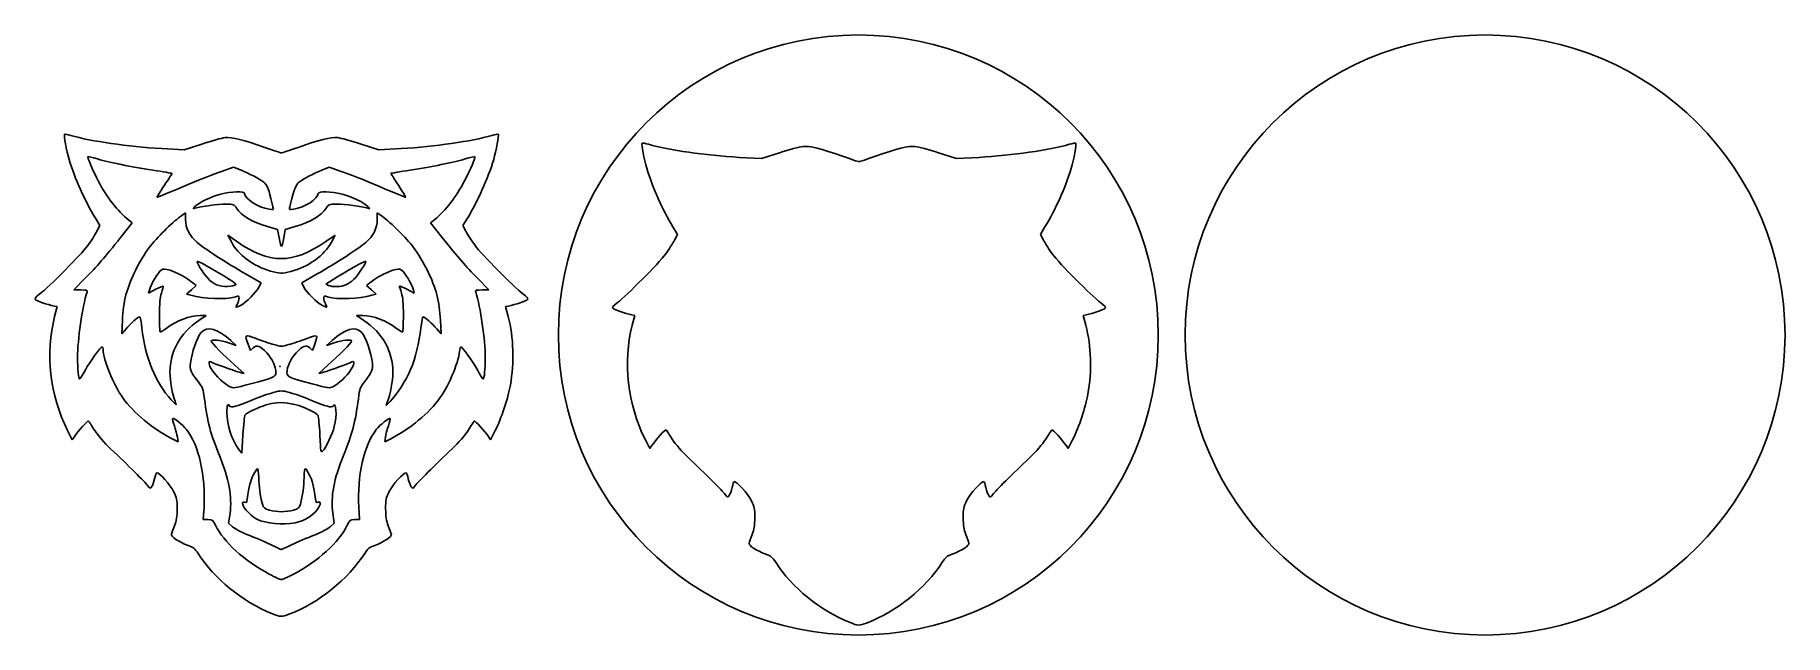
# Model space of a CAD drawing. Header units: centimetres. Extents: x -3.9 to 24, y -4.3 to 5.3.
import ezdxf

# ---------------------------------------------------------------- set-up
doc = ezdxf.new("R2010")
doc.units = ezdxf.units.CM
doc.header["$MEASUREMENT"] = 0
doc.layers.add('Bengal Head v1_Sketch1', color=7, linetype='Continuous')

msp = doc.modelspace()

# ---------------------------------------------------------------- linework, layer by layer
at = {"layer": 'Bengal Head v1_Sketch1'}
for p, q in [((-1.889, 3.474), (-1.533, 3.453)), ((-1.533, 3.453), (-1.249, 3.546)), ((1.291, 3.546), (1.575, 3.453)), ((1.575, 3.453), (1.931, 3.474)), ((7.683, 3.313), (7.967, 3.406)), ((10.507, 3.406), (10.791, 3.313)), ((-0.741, 3.177), (-0.933, 3.11)), ((-0.622, 3.129), (-0.741, 3.177)), ((0.783, 3.177), (0.664, 3.129)), ((0.975, 3.11), (0.783, 3.177)), ((7.327, 3.334), (7.683, 3.313)), ((10.791, 3.313), (11.147, 3.334)), ((-2.875, 2.246), (-2.947, 2.363)), ((-2.922, 2.154), (-2.875, 2.246)), ((-2.361, 2.287), (-2.542, 2.059)), ((-2.446, 2.359), (-2.361, 2.287)), ((-1.591, 2.388), (-1.508, 2.447)), ((-1.508, 2.447), (-1.508, 2.343)), ((1.55, 2.447), (1.633, 2.388)), ((1.55, 2.343), (1.55, 2.447)), ((2.401, 2.289), (2.469, 2.344)), ((2.583, 2.06), (2.401, 2.289)), ((2.989, 2.363), (2.917, 2.246)), ((2.917, 2.246), (2.964, 2.154)), ((-0.778, 1.984), (-0.836, 2.093)), ((-0.836, 2.093), (-0.697, 1.995)), ((-0.041, 2.185), (-0.201, 2.232)), ((-0.016, 2.048), (-0.041, 2.185)), ((0.083, 2.185), (0.058, 2.048)), ((0.243, 2.232), (0.083, 2.185)), ((0.732, 1.992), (0.877, 2.09)), ((0.877, 2.09), (0.819, 1.982)), ((6.341, 2.105), (6.269, 2.223)), ((6.294, 2.014), (6.341, 2.105)), ((12.205, 2.223), (12.133, 2.105)), ((12.133, 2.105), (12.18, 2.014)), ((-3.113, 1.4), (-3.291, 1.218)), ((-0.552, 1.476), (-0.303, 1.334)), ((0.345, 1.334), (0.594, 1.476)), ((3.332, 1.218), (3.154, 1.4)), ((-3.291, 1.218), (-3.181, 1.218)), ((-2.098, 1.167), (-1.981, 1.229)), ((-2.086, 1.215), (-2.098, 1.167)), ((-1.492, 1.153), (-1.416, 1.221)), ((-1.425, 1.133), (-1.492, 1.153)), ((-1.416, 1.221), (-1.339, 1.289)), ((-1.339, 1.289), (-1.391, 1.332)), ((-0.303, 1.334), (-0.338, 1.264)), ((0.38, 1.264), (0.345, 1.334)), ((1.432, 1.332), (1.381, 1.289)), ((1.381, 1.289), (1.458, 1.221)), ((1.458, 1.221), (1.534, 1.153)), ((1.534, 1.153), (1.466, 1.133)), ((2.023, 1.229), (2.14, 1.167)), ((2.14, 1.167), (2.128, 1.215)), ((3.222, 1.218), (3.332, 1.218)), ((-3.557, 0.952), (-3.604, 0.962)), ((-3.598, 0.795), (-3.557, 0.952)), ((3.646, 0.962), (3.599, 0.952)), ((3.599, 0.952), (3.64, 0.795)), ((-2.526, 0.516), (-2.516, 0.738)), ((-2.457, 0.599), (-2.526, 0.516)), ((-1.18, 0.809), (-1.295, 0.732)), ((-1.278, 0.809), (-1.18, 0.809)), ((1.337, 0.732), (1.221, 0.809)), ((1.221, 0.809), (1.32, 0.809)), ((2.568, 0.516), (2.499, 0.599)), ((2.558, 0.738), (2.568, 0.516)), ((5.659, 0.812), (5.612, 0.822)), ((5.618, 0.655), (5.659, 0.812)), ((12.862, 0.822), (12.815, 0.812)), ((12.815, 0.812), (12.856, 0.655)), ((-0.699, 0.331), (-0.824, 0.374)), ((-0.787, 0.412), (-0.699, 0.331)), ((-0.473, 0.255), (-0.511, 0.355)), ((-0.432, 0.294), (-0.473, 0.255)), ((0.515, 0.255), (0.473, 0.294)), ((0.552, 0.355), (0.515, 0.255)), ((0.741, 0.331), (0.829, 0.412)), ((0.865, 0.374), (0.741, 0.331)), ((-0.717, 0.012), (-0.575, -0.115)), ((0.617, -0.115), (0.759, 0.012)), ((-0.575, -0.115), (-0.672, -0.087)), ((0.714, -0.087), (0.617, -0.115)), ((1.755, -0.56), (1.69, -0.622)), ((1.69, -0.622), (1.716, -0.56)), ((-3.317, -1.173), (-3.392, -1.024)), ((-0.61, -1.386), (-0.592, -1.093)), ((3.434, -1.024), (3.359, -1.173)), ((-3.288, -1.129), (-3.317, -1.173)), ((-1.733, -1.149), (-1.627, -1.203)), ((-1.627, -1.203), (-1.639, -1.128)), ((-0.658, -1.324), (-0.61, -1.386)), ((1.681, -1.128), (1.669, -1.203)), ((1.669, -1.203), (1.775, -1.149)), ((3.359, -1.173), (3.33, -1.129)), ((5.899, -1.313), (5.824, -1.164)), ((5.928, -1.269), (5.899, -1.313)), ((12.575, -1.313), (12.546, -1.269)), ((12.65, -1.164), (12.575, -1.313)), ((-1.214, -2.244), (-1.226, -2.444)), ((-1.226, -2.444), (-1.149, -2.445)), ((-0.821, -2.503), (-0.799, -2.343)), ((-0.759, -2.559), (-0.821, -2.503)), ((0.862, -2.503), (0.801, -2.559)), ((0.84, -2.343), (0.862, -2.503)), ((1.191, -2.445), (1.268, -2.444)), ((1.268, -2.444), (1.256, -2.244))]:
    msp.add_line(p, q, dxfattribs=at)
for centre in [(9.227, 0.5), (19.227, 0.5)]:
    msp.add_circle(centre, 4.786, dxfattribs=at)
for points in [[(-3.366, 3.3), (-3.407, 3.437), (-3.453, 3.688), (-3.44, 3.702)], [(-3.44, 3.702), (-3.435, 3.706), (-3.389, 3.697), (-3.337, 3.682)], [(-3.337, 3.682), (-3.015, 3.59), (-2.431, 3.506), (-1.889, 3.474)], [(-1.249, 3.546), (-1.093, 3.597), (-0.926, 3.643), (-0.877, 3.648)], [(-0.877, 3.648), (-0.767, 3.66), (-0.584, 3.615), (-0.245, 3.493)], [(0.286, 3.493), (0.626, 3.615), (0.809, 3.66), (0.919, 3.648)], [(0.919, 3.648), (0.968, 3.643), (1.135, 3.597), (1.291, 3.546)], [(1.931, 3.474), (2.473, 3.506), (3.057, 3.59), (3.379, 3.682)], [(3.379, 3.682), (3.431, 3.697), (3.477, 3.706), (3.481, 3.702)], [(3.481, 3.702), (3.495, 3.688), (3.449, 3.437), (3.408, 3.3)], [(-0.245, 3.493), (-0.11, 3.444), (0.01, 3.405), (0.021, 3.405)], [(0.021, 3.405), (0.032, 3.405), (0.152, 3.444), (0.286, 3.493)], [(5.85, 3.159), (5.809, 3.296), (5.763, 3.548), (5.776, 3.562)], [(5.776, 3.562), (5.781, 3.566), (5.827, 3.557), (5.879, 3.542)], [(5.879, 3.542), (6.201, 3.45), (6.785, 3.366), (7.327, 3.334)], [(7.967, 3.406), (8.123, 3.457), (8.29, 3.502), (8.339, 3.508)], [(8.339, 3.508), (8.449, 3.519), (8.632, 3.474), (8.972, 3.353)], [(8.972, 3.353), (9.106, 3.304), (9.226, 3.265), (9.237, 3.265)], [(9.237, 3.265), (9.248, 3.265), (9.368, 3.304), (9.502, 3.353)], [(9.502, 3.353), (9.842, 3.474), (10.025, 3.519), (10.135, 3.508)], [(10.135, 3.508), (10.184, 3.502), (10.351, 3.457), (10.507, 3.406)], [(11.147, 3.334), (11.689, 3.366), (12.273, 3.45), (12.595, 3.542)], [(12.595, 3.542), (12.647, 3.557), (12.693, 3.566), (12.697, 3.562)], [(12.697, 3.562), (12.711, 3.548), (12.665, 3.296), (12.624, 3.159)], [(-2.947, 2.363), (-3.11, 2.63), (-3.277, 3.002), (-3.366, 3.3)], [(-3.067, 3.345), (-3.077, 3.335), (-3.01, 3.172), (-2.929, 3.01)], [(-2.911, 3.308), (-2.994, 3.332), (-3.064, 3.348), (-3.067, 3.345)], [(-2.033, 3.129), (-2.391, 3.185), (-2.705, 3.249), (-2.911, 3.308)], [(-1.727, 3.079), (-1.729, 3.081), (-1.867, 3.104), (-2.033, 3.129)], [(-1.845, 2.889), (-1.778, 2.991), (-1.725, 3.077), (-1.727, 3.079)], [(-0.933, 3.11), (-1.039, 3.074), (-1.313, 2.966), (-1.542, 2.869)], [(-0.259, 2.936), (-0.343, 2.997), (-0.499, 3.08), (-0.622, 3.129)], [(0.664, 3.129), (0.541, 3.08), (0.385, 2.997), (0.301, 2.936)], [(1.584, 2.869), (1.355, 2.966), (1.081, 3.074), (0.975, 3.11)], [(2.075, 3.129), (1.909, 3.104), (1.771, 3.081), (1.769, 3.079)], [(1.769, 3.079), (1.767, 3.077), (1.82, 2.991), (1.887, 2.889)], [(2.953, 3.308), (2.746, 3.249), (2.432, 3.185), (2.075, 3.129)], [(2.944, 2.96), (3.042, 3.15), (3.121, 3.333), (3.109, 3.345)], [(3.109, 3.345), (3.106, 3.348), (3.035, 3.332), (2.953, 3.308)], [(3.408, 3.3), (3.319, 3.002), (3.152, 2.63), (2.989, 2.363)], [(6.269, 2.223), (6.106, 2.49), (5.939, 2.861), (5.85, 3.159)], [(12.624, 3.159), (12.535, 2.861), (12.368, 2.49), (12.205, 2.223)], [(-2.929, 3.01), (-2.789, 2.732), (-2.632, 2.52), (-2.446, 2.359)], [(-1.963, 2.698), (-1.965, 2.701), (-1.912, 2.786), (-1.845, 2.889)], [(-1.542, 2.869), (-1.771, 2.773), (-1.961, 2.696), (-1.963, 2.698)], [(-0.131, 2.614), (-0.171, 2.798), (-0.212, 2.902), (-0.259, 2.936)], [(0.301, 2.936), (0.254, 2.902), (0.213, 2.798), (0.173, 2.614)], [(2.005, 2.698), (2.002, 2.696), (1.813, 2.773), (1.584, 2.869)], [(1.887, 2.889), (1.954, 2.786), (2.007, 2.701), (2.005, 2.698)], [(2.469, 2.344), (2.641, 2.484), (2.81, 2.703), (2.944, 2.96)], [(-1.357, 2.522), (-1.392, 2.512), (-1.392, 2.512), (-1.36, 2.548)], [(-1.36, 2.548), (-1.307, 2.607), (-1.094, 2.71), (-0.946, 2.748)], [(-0.87, 2.587), (-0.99, 2.587), (-1.26, 2.551), (-1.357, 2.522)], [(-0.946, 2.748), (-0.778, 2.791), (-0.566, 2.796), (-0.566, 2.757)], [(-0.695, 2.525), (-0.735, 2.586), (-0.735, 2.587), (-0.87, 2.587)], [(-0.201, 2.232), (-0.443, 2.302), (-0.617, 2.405), (-0.695, 2.525)], [(-0.566, 2.757), (-0.566, 2.673), (-0.35, 2.535), (-0.177, 2.507)], [(-0.177, 2.507), (-0.107, 2.496), (-0.101, 2.498), (-0.11, 2.527)], [(-0.11, 2.527), (-0.115, 2.546), (-0.125, 2.584), (-0.131, 2.614)], [(0.152, 2.527), (0.143, 2.498), (0.149, 2.496), (0.219, 2.507)], [(0.173, 2.614), (0.167, 2.584), (0.157, 2.546), (0.152, 2.527)], [(0.219, 2.507), (0.392, 2.535), (0.608, 2.673), (0.608, 2.757)], [(0.736, 2.525), (0.659, 2.405), (0.485, 2.302), (0.243, 2.232)], [(0.608, 2.757), (0.608, 2.796), (0.82, 2.791), (0.988, 2.748)], [(0.912, 2.587), (0.777, 2.587), (0.776, 2.586), (0.736, 2.525)], [(1.399, 2.522), (1.302, 2.551), (1.032, 2.587), (0.912, 2.587)], [(0.988, 2.748), (1.136, 2.71), (1.349, 2.607), (1.402, 2.548)], [(1.402, 2.548), (1.433, 2.512), (1.433, 2.512), (1.399, 2.522)], [(-2.088, 1.895), (-1.967, 2.055), (-1.732, 2.288), (-1.591, 2.388)], [(-1.508, 2.343), (-1.508, 2.204), (-1.446, 2.079), (-1.324, 1.976)], [(1.366, 1.976), (1.488, 2.079), (1.55, 2.204), (1.55, 2.343)], [(1.633, 2.388), (1.774, 2.288), (2.009, 2.055), (2.13, 1.895)], [(-2.542, 2.059), (-2.808, 1.726), (-2.914, 1.604), (-3.113, 1.4)], [(-3.068, 1.929), (-3.014, 2.003), (-2.948, 2.104), (-2.922, 2.154)], [(-1.324, 1.976), (-1.205, 1.874), (-0.867, 1.655), (-0.552, 1.476)], [(-0.152, 1.519), (-0.427, 1.598), (-0.668, 1.776), (-0.778, 1.984)], [(-0.697, 1.995), (-0.168, 1.627), (0.195, 1.626), (0.732, 1.992)], [(0.021, 1.911), (0.015, 1.911), (-0.002, 1.973), (-0.016, 2.048)], [(0.058, 2.048), (0.044, 1.973), (0.027, 1.911), (0.021, 1.911)], [(0.819, 1.982), (0.707, 1.771), (0.449, 1.584), (0.169, 1.513)], [(0.594, 1.476), (0.909, 1.655), (1.247, 1.874), (1.366, 1.976)], [(3.154, 1.4), (2.955, 1.604), (2.85, 1.726), (2.583, 2.06)], [(2.964, 2.154), (2.99, 2.104), (3.056, 2.003), (3.11, 1.929)], [(6.148, 1.789), (6.202, 1.862), (6.268, 1.964), (6.294, 2.014)], [(12.18, 2.014), (12.206, 1.964), (12.272, 1.862), (12.326, 1.789)], [(-3.832, 1.157), (-3.685, 1.268), (-3.176, 1.783), (-3.068, 1.929)], [(-2.309, 1.529), (-2.251, 1.647), (-2.152, 1.811), (-2.088, 1.895)], [(-0.898, 1.444), (-1.221, 1.635), (-1.314, 1.685), (-1.325, 1.674)], [(2.13, 1.895), (2.193, 1.811), (2.293, 1.647), (2.351, 1.529)], [(3.11, 1.929), (3.217, 1.783), (3.727, 1.268), (3.874, 1.157)], [(5.384, 1.017), (5.531, 1.128), (6.04, 1.642), (6.148, 1.789)], [(12.326, 1.789), (12.433, 1.642), (12.943, 1.128), (13.09, 1.017)], [(-2.516, 0.738), (-2.503, 1.032), (-2.446, 1.25), (-2.309, 1.529)], [(-1.897, 1.536), (-1.942, 1.511), (-2.065, 1.302), (-2.086, 1.215)], [(-1.756, 1.532), (-1.84, 1.557), (-1.86, 1.557), (-1.897, 1.536)], [(-1.391, 1.332), (-1.48, 1.407), (-1.656, 1.503), (-1.756, 1.532)], [(-1.325, 1.674), (-1.338, 1.661), (-1.231, 1.494), (-1.153, 1.406)], [(-1.153, 1.406), (-1.063, 1.306), (-0.973, 1.269), (-0.837, 1.276)], [(-0.707, 1.301), (-0.694, 1.314), (-0.752, 1.357), (-0.898, 1.444)], [(0.169, 1.513), (0.034, 1.478), (-0.012, 1.479), (-0.152, 1.519)], [(1.253, 1.626), (1.063, 1.519), (0.732, 1.32), (0.732, 1.313)], [(1.173, 1.383), (1.242, 1.45), (1.381, 1.659), (1.367, 1.674)], [(1.367, 1.674), (1.361, 1.68), (1.31, 1.658), (1.253, 1.626)], [(1.798, 1.532), (1.698, 1.503), (1.522, 1.407), (1.432, 1.332)], [(1.939, 1.536), (1.901, 1.557), (1.882, 1.557), (1.798, 1.532)], [(2.128, 1.215), (2.107, 1.302), (1.984, 1.511), (1.939, 1.536)], [(2.351, 1.529), (2.488, 1.25), (2.545, 1.032), (2.558, 0.738)], [(-3.907, 1.066), (-3.92, 1.081), (-3.899, 1.107), (-3.832, 1.157)], [(-3.08, 1.187), (-3.155, 0.949), (-3.233, 0.414), (-3.232, 0.143)], [(-3.181, 1.218), (-3.084, 1.218), (-3.071, 1.214), (-3.08, 1.187)], [(-1.981, 1.229), (-1.916, 1.264), (-1.864, 1.286), (-1.864, 1.28)], [(-1.894, 1.168), (-1.917, 1.093), (-1.925, 1.001), (-1.925, 0.815)], [(-1.864, 1.28), (-1.864, 1.273), (-1.877, 1.223), (-1.894, 1.168)], [(-0.712, 1.11), (-0.877, 1.061), (-1.217, 1.072), (-1.425, 1.133)], [(-0.837, 1.276), (-0.776, 1.279), (-0.718, 1.29), (-0.707, 1.301)], [(-0.655, 1.088), (-0.655, 1.123), (-0.66, 1.125), (-0.712, 1.11)], [(-0.338, 1.264), (-0.385, 1.172), (-0.54, 1.019), (-0.634, 0.971)], [(0.676, 0.971), (0.582, 1.019), (0.427, 1.172), (0.38, 1.264)], [(0.754, 1.11), (0.702, 1.125), (0.697, 1.123), (0.697, 1.088)], [(0.732, 1.313), (0.732, 1.309), (0.75, 1.299), (0.772, 1.29)], [(1.466, 1.133), (1.259, 1.072), (0.919, 1.061), (0.754, 1.11)], [(0.772, 1.29), (0.836, 1.264), (0.976, 1.269), (1.048, 1.299)], [(1.048, 1.299), (1.085, 1.314), (1.141, 1.352), (1.173, 1.383)], [(1.905, 1.28), (1.905, 1.286), (1.958, 1.264), (2.023, 1.229)], [(1.936, 1.168), (1.919, 1.223), (1.905, 1.273), (1.905, 1.28)], [(1.967, 0.815), (1.967, 1.001), (1.959, 1.093), (1.936, 1.168)], [(3.122, 1.187), (3.113, 1.214), (3.125, 1.218), (3.222, 1.218)], [(3.274, 0.143), (3.275, 0.414), (3.196, 0.949), (3.122, 1.187)], [(3.874, 1.157), (3.941, 1.107), (3.962, 1.081), (3.949, 1.066)], [(-3.604, 0.962), (-3.711, 0.984), (-3.891, 1.046), (-3.907, 1.066)], [(-0.634, 0.971), (-0.718, 0.928), (-0.718, 0.928), (-0.681, 0.998)], [(-0.681, 0.998), (-0.667, 1.026), (-0.655, 1.067), (-0.655, 1.088)], [(0.723, 0.998), (0.76, 0.928), (0.759, 0.928), (0.676, 0.971)], [(0.697, 1.088), (0.697, 1.067), (0.709, 1.026), (0.723, 0.998)], [(3.949, 1.066), (3.933, 1.046), (3.753, 0.984), (3.646, 0.962)], [(5.309, 0.926), (5.296, 0.941), (5.317, 0.966), (5.384, 1.017)], [(5.612, 0.822), (5.505, 0.844), (5.325, 0.906), (5.309, 0.926)], [(13.165, 0.926), (13.149, 0.906), (12.969, 0.844), (12.862, 0.822)], [(13.09, 1.017), (13.157, 0.966), (13.178, 0.941), (13.165, 0.926)], [(-3.392, -1.024), (-3.67, -0.47), (-3.748, 0.217), (-3.598, 0.795)], [(-2.238, 0.791), (-2.262, 0.791), (-2.39, 0.68), (-2.457, 0.599)], [(-2.205, 0.609), (-2.216, 0.709), (-2.231, 0.791), (-2.238, 0.791)], [(-1.737, -0.533), (-1.986, -0.264), (-2.154, 0.148), (-2.205, 0.609)], [(-1.925, 0.815), (-1.926, 0.677), (-1.921, 0.558), (-1.914, 0.552)], [(-1.914, 0.552), (-1.908, 0.545), (-1.865, 0.569), (-1.818, 0.605)], [(-1.818, 0.605), (-1.65, 0.733), (-1.449, 0.809), (-1.278, 0.809)], [(-1.295, 0.732), (-1.595, 0.53), (-1.757, 0.242), (-1.757, -0.093)], [(-1.261, 0.541), (-1.162, 0.646), (-0.992, 0.6), (-0.787, 0.412)], [(0.829, 0.412), (1.034, 0.6), (1.204, 0.646), (1.303, 0.541)], [(1.32, 0.809), (1.491, 0.809), (1.692, 0.733), (1.86, 0.605)], [(1.799, -0.093), (1.799, 0.242), (1.637, 0.53), (1.337, 0.732)], [(1.86, 0.605), (1.906, 0.569), (1.95, 0.545), (1.956, 0.552)], [(1.956, 0.552), (1.962, 0.558), (1.967, 0.677), (1.967, 0.815)], [(2.247, 0.609), (2.222, 0.386), (2.159, 0.132), (2.082, -0.053)], [(2.279, 0.791), (2.273, 0.791), (2.258, 0.709), (2.247, 0.609)], [(2.499, 0.599), (2.432, 0.68), (2.304, 0.791), (2.279, 0.791)], [(3.64, 0.795), (3.726, 0.461), (3.739, 0.065), (3.674, -0.302)], [(5.824, -1.164), (5.546, -0.61), (5.468, 0.077), (5.618, 0.655)], [(12.856, 0.655), (12.943, 0.321), (12.955, -0.076), (12.89, -0.442)], [(-3.112, -0.065), (-3.027, 0.088), (-2.866, 0.311), (-2.84, 0.311)], [(-2.84, 0.311), (-2.831, 0.311), (-2.824, 0.293), (-2.824, 0.27)], [(-1.431, 0.052), (-1.414, 0.204), (-1.318, 0.479), (-1.261, 0.541)], [(-0.824, 0.374), (-0.949, 0.418), (-1.099, 0.432), (-1.099, 0.401)], [(-1.099, 0.401), (-1.099, 0.379), (-0.899, 0.176), (-0.717, 0.012)], [(-0.511, 0.355), (-0.569, 0.511), (-0.569, 0.511), (-0.384, 0.442)], [(-0.214, 0.214), (-0.32, 0.331), (-0.373, 0.35), (-0.432, 0.294)], [(-0.384, 0.442), (-0.293, 0.408), (-0.165, 0.366), (-0.099, 0.347)], [(-0.099, 0.347), (0.018, 0.314), (0.023, 0.314), (0.141, 0.347)], [(0.141, 0.347), (0.207, 0.366), (0.335, 0.408), (0.425, 0.442)], [(0.473, 0.294), (0.414, 0.35), (0.362, 0.331), (0.256, 0.214)], [(0.425, 0.442), (0.61, 0.511), (0.611, 0.511), (0.552, 0.355)], [(0.759, 0.012), (0.941, 0.176), (1.141, 0.379), (1.141, 0.401)], [(1.141, 0.401), (1.141, 0.432), (0.991, 0.418), (0.865, 0.374)], [(1.303, 0.541), (1.36, 0.479), (1.456, 0.204), (1.473, 0.052)], [(2.866, 0.27), (2.866, 0.293), (2.873, 0.311), (2.882, 0.311)], [(2.882, 0.311), (2.907, 0.311), (3.069, 0.088), (3.153, -0.065)], [(-3.232, 0.143), (-3.232, -0.034), (-3.216, -0.204), (-3.199, -0.204)], [(-2.824, 0.27), (-2.824, 0.109), (-2.662, -0.29), (-2.509, -0.503)], [(-1.309, -0.243), (-1.426, -0.092), (-1.443, -0.052), (-1.431, 0.052)], [(-1.104, 0.071), (-1.152, 0.092), (-1.143, 0.029), (-1.084, -0.063)], [(-0.672, -0.087), (-0.757, -0.063), (-1.006, 0.029), (-1.104, 0.071)], [(-0.068, -0.102), (-0.068, -0.005), (-0.124, 0.116), (-0.214, 0.214)], [(0.256, 0.214), (0.166, 0.116), (0.11, -0.005), (0.11, -0.102)], [(1.145, 0.071), (1.048, 0.029), (0.798, -0.063), (0.714, -0.087)], [(1.126, -0.063), (1.185, 0.029), (1.194, 0.092), (1.145, 0.071)], [(1.473, 0.052), (1.485, -0.052), (1.468, -0.092), (1.35, -0.243)], [(2.551, -0.503), (2.704, -0.29), (2.866, 0.109), (2.866, 0.27)], [(3.241, -0.204), (3.258, -0.204), (3.274, -0.034), (3.274, 0.143)], [(-3.199, -0.204), (-3.193, -0.204), (-3.154, -0.141), (-3.112, -0.065)], [(-1.757, -0.093), (-1.757, -0.23), (-1.717, -0.457), (-1.676, -0.555)], [(-1.207, -0.519), (-1.229, -0.354), (-1.235, -0.339), (-1.309, -0.243)], [(-1.084, -0.063), (-1.027, -0.154), (-0.886, -0.284), (-0.802, -0.325)], [(-0.802, -0.325), (-0.747, -0.351), (-0.732, -0.349), (-0.47, -0.279)], [(-0.47, -0.279), (-0.101, -0.181), (-0.068, -0.166), (-0.068, -0.102)], [(0.11, -0.102), (0.11, -0.166), (0.143, -0.181), (0.512, -0.279)], [(0.512, -0.279), (0.774, -0.349), (0.789, -0.351), (0.844, -0.325)], [(0.844, -0.325), (0.928, -0.284), (1.069, -0.154), (1.126, -0.063)], [(1.35, -0.243), (1.276, -0.339), (1.271, -0.354), (1.249, -0.519)], [(1.716, -0.56), (1.759, -0.457), (1.799, -0.232), (1.799, -0.093)], [(2.082, -0.053), (2.016, -0.212), (1.851, -0.467), (1.755, -0.56)], [(3.153, -0.065), (3.196, -0.141), (3.235, -0.204), (3.241, -0.204)], [(-2.509, -0.503), (-2.339, -0.742), (-2.029, -1), (-1.733, -1.149)], [(-1.658, -0.613), (-1.661, -0.613), (-1.697, -0.577), (-1.737, -0.533)], [(-1.676, -0.555), (-1.663, -0.587), (-1.655, -0.613), (-1.658, -0.613)], [(-0.969, -1.422), (-1.108, -1.082), (-1.16, -0.888), (-1.207, -0.519)], [(-0.459, -0.543), (-0.695, -0.641), (-0.785, -0.664), (-0.805, -0.633)], [(-0.108, -0.417), (-0.179, -0.435), (-0.337, -0.492), (-0.459, -0.543)], [(0.15, -0.417), (0.024, -0.384), (0.018, -0.384), (-0.108, -0.417)], [(0.501, -0.543), (0.379, -0.492), (0.221, -0.435), (0.15, -0.417)], [(0.847, -0.633), (0.827, -0.664), (0.736, -0.641), (0.501, -0.543)], [(1.249, -0.519), (1.202, -0.888), (1.15, -1.082), (1.011, -1.422)], [(1.775, -1.149), (2.071, -1), (2.381, -0.742), (2.551, -0.503)], [(3.674, -0.302), (3.638, -0.507), (3.529, -0.833), (3.434, -1.024)], [(12.89, -0.442), (12.854, -0.647), (12.746, -0.973), (12.65, -1.164)], [(-1.687, -0.947), (-1.707, -0.888), (-1.719, -0.836), (-1.714, -0.831)], [(-1.714, -0.831), (-1.699, -0.816), (-1.555, -0.931), (-1.493, -1.009)], [(-0.805, -0.633), (-0.834, -0.585), (-0.85, -0.622), (-0.85, -0.734)], [(-0.85, -0.734), (-0.85, -0.93), (-0.77, -1.178), (-0.658, -1.324)], [(-0.592, -1.093), (-0.583, -0.932), (-0.568, -0.79), (-0.56, -0.777)], [(-0.56, -0.777), (-0.538, -0.743), (-0.359, -0.658), (-0.222, -0.615)], [(-0.222, -0.615), (0.001, -0.546), (0.232, -0.575), (0.487, -0.704)], [(0.487, -0.704), (0.543, -0.732), (0.596, -0.769), (0.605, -0.786)], [(0.605, -0.786), (0.614, -0.804), (0.628, -0.944), (0.635, -1.098)], [(0.865, -0.961), (0.91, -0.784), (0.897, -0.551), (0.847, -0.633)], [(1.535, -1.009), (1.597, -0.931), (1.74, -0.816), (1.756, -0.831)], [(1.756, -0.831), (1.761, -0.836), (1.749, -0.888), (1.729, -0.947)], [(-3.055, -0.874), (-3.067, -0.86), (-3.225, -1.032), (-3.288, -1.129)], [(-2.958, -1.022), (-3.004, -0.949), (-3.048, -0.882), (-3.055, -0.874)], [(-2.704, -1.315), (-2.809, -1.216), (-2.905, -1.105), (-2.958, -1.022)], [(-1.639, -1.128), (-1.646, -1.087), (-1.668, -1.005), (-1.687, -0.947)], [(-1.493, -1.009), (-1.297, -1.257), (-1.184, -1.755), (-1.214, -2.244)], [(0.635, -1.098), (0.648, -1.373), (0.649, -1.378), (0.682, -1.348)], [(0.682, -1.348), (0.73, -1.305), (0.833, -1.086), (0.865, -0.961)], [(1.256, -2.244), (1.226, -1.755), (1.339, -1.257), (1.535, -1.009)], [(1.729, -0.947), (1.709, -1.005), (1.688, -1.087), (1.681, -1.128)], [(3, -1.022), (2.947, -1.105), (2.851, -1.216), (2.746, -1.315)], [(3.097, -0.874), (3.09, -0.882), (3.046, -0.949), (3, -1.022)], [(3.33, -1.129), (3.266, -1.032), (3.109, -0.86), (3.097, -0.874)], [(6.161, -1.014), (6.149, -1), (5.991, -1.173), (5.928, -1.269)], [(6.258, -1.162), (6.212, -1.089), (6.168, -1.022), (6.161, -1.014)], [(12.313, -1.014), (12.306, -1.022), (12.262, -1.089), (12.216, -1.162)], [(12.546, -1.269), (12.482, -1.173), (12.325, -1), (12.313, -1.014)], [(-2.114, -1.902), (-2.157, -1.845), (-2.427, -1.577), (-2.704, -1.315)], [(2.746, -1.315), (2.468, -1.577), (2.199, -1.845), (2.156, -1.902)], [(6.512, -1.456), (6.407, -1.356), (6.311, -1.245), (6.258, -1.162)], [(12.216, -1.162), (12.163, -1.245), (12.067, -1.356), (11.962, -1.456)], [(-0.799, -2.343), (-0.763, -2.084), (-0.817, -1.792), (-0.969, -1.422)], [(-0.361, -1.632), (-0.371, -1.635), (-0.401, -1.681), (-0.428, -1.735)], [(-0.341, -1.773), (-0.343, -1.685), (-0.351, -1.629), (-0.361, -1.632)], [(0.403, -1.632), (0.392, -1.629), (0.384, -1.685), (0.383, -1.773)], [(0.47, -1.735), (0.443, -1.681), (0.413, -1.635), (0.403, -1.632)], [(1.011, -1.422), (0.859, -1.792), (0.805, -2.084), (0.84, -2.343)], [(7.102, -2.042), (7.059, -1.985), (6.789, -1.717), (6.512, -1.456)], [(11.962, -1.456), (11.684, -1.717), (11.415, -1.985), (11.372, -2.042)], [(-2.05, -1.922), (-2.073, -1.954), (-2.076, -1.953), (-2.114, -1.902)], [(-2.004, -1.793), (-2.016, -1.845), (-2.036, -1.903), (-2.05, -1.922)], [(-1.969, -1.698), (-1.976, -1.698), (-1.992, -1.741), (-2.004, -1.793)], [(-1.7, -1.996), (-1.752, -1.89), (-1.926, -1.698), (-1.969, -1.698)], [(-0.428, -1.735), (-0.472, -1.821), (-0.493, -1.905), (-0.524, -2.121)], [(-0.281, -2.196), (-0.319, -2.057), (-0.338, -1.917), (-0.341, -1.773)], [(0.383, -1.773), (0.38, -1.917), (0.36, -2.057), (0.323, -2.196)], [(0.566, -2.121), (0.534, -1.905), (0.514, -1.821), (0.47, -1.735)], [(2.011, -1.698), (1.967, -1.698), (1.794, -1.89), (1.741, -1.996)], [(2.046, -1.793), (2.034, -1.741), (2.018, -1.698), (2.011, -1.698)], [(2.091, -1.922), (2.078, -1.903), (2.057, -1.845), (2.046, -1.793)], [(2.156, -1.902), (2.118, -1.953), (2.115, -1.954), (2.091, -1.922)], [(7.212, -1.933), (7.2, -1.986), (7.18, -2.044), (7.166, -2.062)], [(7.247, -1.838), (7.24, -1.838), (7.224, -1.881), (7.212, -1.933)], [(7.516, -2.137), (7.464, -2.031), (7.291, -1.838), (7.247, -1.838)], [(11.227, -1.838), (11.183, -1.838), (11.01, -2.031), (10.957, -2.137)], [(11.262, -1.933), (11.25, -1.881), (11.234, -1.838), (11.227, -1.838)], [(11.307, -2.062), (11.294, -2.044), (11.273, -1.986), (11.262, -1.933)], [(-1.642, -2.275), (-1.642, -2.129), (-1.646, -2.104), (-1.7, -1.996)], [(-0.567, -2.168), (-0.608, -2.155), (-0.611, -2.179), (-0.576, -2.245)], [(-0.524, -2.121), (-0.531, -2.169), (-0.538, -2.178), (-0.567, -2.168)], [(-0.171, -2.293), (-0.255, -2.268), (-0.264, -2.26), (-0.281, -2.196)], [(0.323, -2.196), (0.306, -2.26), (0.296, -2.268), (0.213, -2.293)], [(0.609, -2.168), (0.58, -2.178), (0.573, -2.169), (0.566, -2.121)], [(0.618, -2.245), (0.653, -2.179), (0.65, -2.155), (0.609, -2.168)], [(1.741, -1.996), (1.688, -2.104), (1.683, -2.129), (1.684, -2.275)], [(7.166, -2.062), (7.143, -2.094), (7.14, -2.093), (7.102, -2.042)], [(7.574, -2.415), (7.575, -2.269), (7.57, -2.245), (7.516, -2.137)], [(10.957, -2.137), (10.904, -2.245), (10.899, -2.269), (10.9, -2.415)], [(11.372, -2.042), (11.334, -2.093), (11.331, -2.094), (11.307, -2.062)], [(-1.683, -2.542), (-1.653, -2.462), (-1.643, -2.395), (-1.642, -2.275)], [(-1.149, -2.445), (-1.075, -2.446), (-1.071, -2.448), (-1.03, -2.535)], [(-0.576, -2.245), (-0.543, -2.308), (-0.448, -2.397), (-0.37, -2.437)], [(-0.37, -2.437), (-0.226, -2.51), (0.044, -2.536), (0.238, -2.495)], [(0.021, -2.32), (-0.034, -2.32), (-0.121, -2.308), (-0.171, -2.293)], [(0.213, -2.293), (0.162, -2.308), (0.076, -2.32), (0.021, -2.32)], [(0.238, -2.495), (0.407, -2.46), (0.558, -2.36), (0.618, -2.245)], [(1.072, -2.535), (1.113, -2.448), (1.117, -2.446), (1.191, -2.445)], [(1.684, -2.275), (1.685, -2.395), (1.695, -2.462), (1.725, -2.542)], [(7.533, -2.682), (7.563, -2.602), (7.573, -2.536), (7.574, -2.415)], [(10.9, -2.415), (10.901, -2.536), (10.911, -2.602), (10.941, -2.682)], [(-1.468, -2.856), (-1.618, -2.801), (-1.745, -2.717), (-1.733, -2.679)], [(-1.733, -2.679), (-1.728, -2.662), (-1.705, -2.601), (-1.683, -2.542)], [(-1.03, -2.535), (-0.907, -2.798), (-0.571, -3.104), (-0.172, -3.316)], [(-0.485, -2.7), (-0.615, -2.648), (-0.722, -2.593), (-0.759, -2.559)], [(-0.13, -2.853), (-0.208, -2.815), (-0.368, -2.746), (-0.485, -2.7)], [(0.545, -2.692), (0.438, -2.734), (0.275, -2.804), (0.183, -2.847)], [(0.203, -3.321), (0.593, -3.12), (0.949, -2.798), (1.072, -2.535)], [(0.801, -2.559), (0.765, -2.592), (0.66, -2.647), (0.545, -2.692)], [(1.775, -2.679), (1.787, -2.717), (1.66, -2.801), (1.51, -2.856)], [(1.725, -2.542), (1.747, -2.601), (1.769, -2.662), (1.775, -2.679)], [(7.483, -2.819), (7.488, -2.803), (7.511, -2.741), (7.533, -2.682)], [(10.941, -2.682), (10.963, -2.741), (10.985, -2.803), (10.991, -2.819)], [(-1.308, -2.984), (-1.358, -2.907), (-1.382, -2.888), (-1.468, -2.856)], [(-0.121, -3.948), (-0.607, -3.749), (-1.049, -3.39), (-1.308, -2.984)], [(0.014, -2.923), (0.013, -2.922), (-0.052, -2.89), (-0.13, -2.853)], [(0.183, -2.847), (0.091, -2.889), (0.015, -2.924), (0.014, -2.923)], [(1.35, -2.984), (1.087, -3.396), (0.615, -3.776), (0.142, -3.955)], [(1.51, -2.856), (1.423, -2.888), (1.4, -2.907), (1.35, -2.984)], [(7.748, -2.996), (7.598, -2.942), (7.471, -2.857), (7.483, -2.819)], [(7.908, -3.125), (7.858, -3.047), (7.834, -3.028), (7.748, -2.996)], [(10.726, -2.996), (10.64, -3.028), (10.616, -3.047), (10.566, -3.125)], [(10.991, -2.819), (11.003, -2.857), (10.876, -2.942), (10.726, -2.996)], [(-0.172, -3.316), (-0.081, -3.364), (0.005, -3.404), (0.018, -3.404)], [(0.018, -3.404), (0.031, -3.404), (0.114, -3.367), (0.203, -3.321)], [(9.095, -4.088), (8.609, -3.889), (8.167, -3.531), (7.908, -3.125)], [(10.566, -3.125), (10.303, -3.536), (9.831, -3.916), (9.358, -4.095)], [(0.142, -3.955), (0.026, -3.999), (0.002, -3.998), (-0.121, -3.948)], [(9.358, -4.095), (9.242, -4.139), (9.218, -4.139), (9.095, -4.088)]]:
    msp.add_open_spline(points, degree=3, dxfattribs=at)
msp.add_point((0, 0), dxfattribs=at)

doc.saveas('drawing.dxf')
